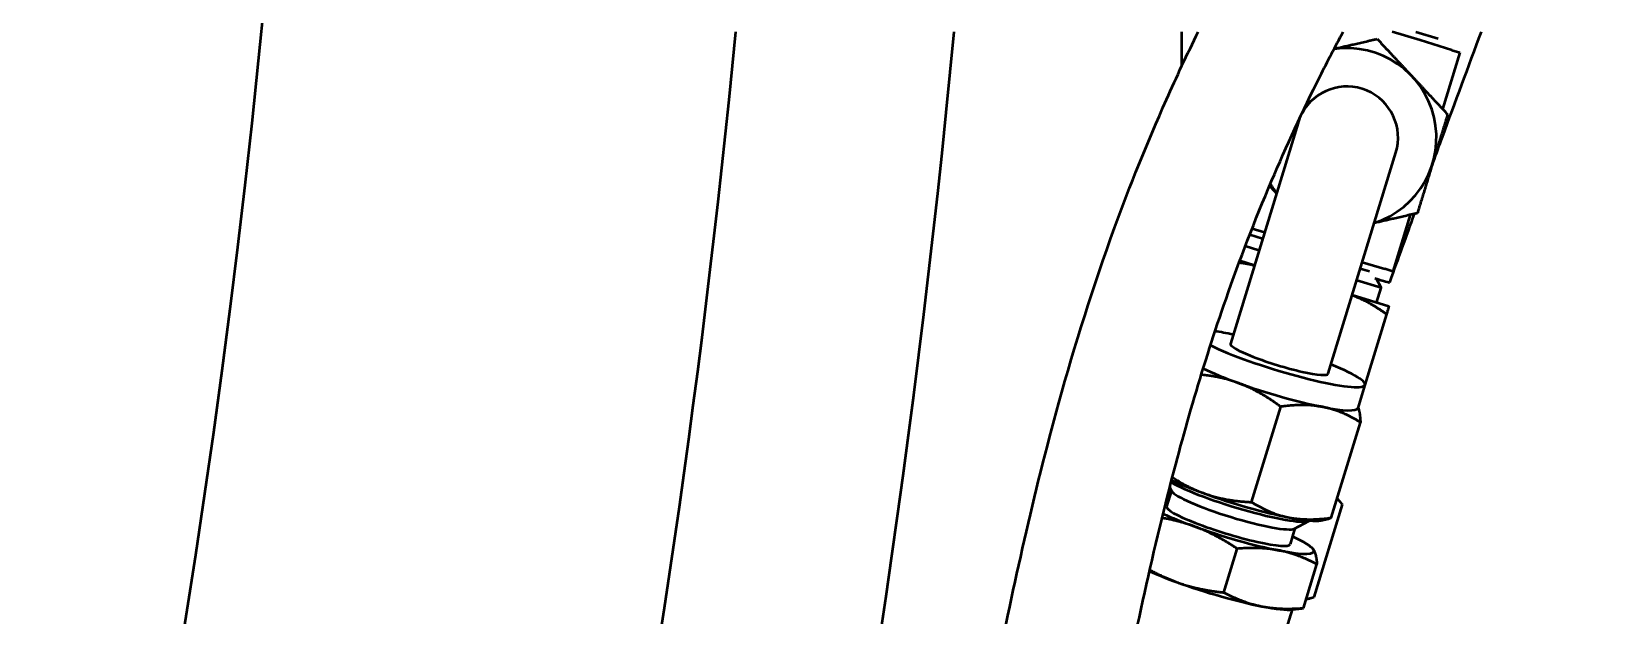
# Model space of a CAD drawing. Header units: inches. Extents: x 11 to 1621, y 11 to 1332.
# Drawn here: x 1294.15 to 1301.91, y 350.73 to 353.58 of the extents above; entities that cross this region are included whole.
import ezdxf

# ---------------------------------------------------------------- set-up
doc = ezdxf.new("R2010")
doc.units = ezdxf.units.IN
doc.header["$LTSCALE"] = 48
doc.header["$MEASUREMENT"] = 0
doc.layers.add('Visible (ANSI)', color=7, linetype='Continuous', lineweight=50)

msp = doc.modelspace()

# ---------------------------------------------------------------- linework, layer by layer
at = {"layer": 'Visible (ANSI)'}
for p, q in [((1299.774479, 353.415021), (1299.774479, 353.58336)), ((1300.939969, 353.541431), (1300.802825, 353.58336)), ((1300.919116, 353.58336), (1301.027967, 353.550081)), ((1301.095368, 353.49392), (1300.939969, 353.541431)), ((1301.134218, 353.482043), (1301.049615, 353.20532)), ((1301.095368, 353.49392), (1301.134218, 353.482043)), ((1300.342915, 353.138381), (1300.012381, 352.057253)), ((1300.490534, 351.911068), (1300.821067, 352.992195)), ((1300.891365, 352.687705), (1300.806762, 352.410981)), ((1300.106656, 352.589472), (1300.106329, 352.589298)), ((1300.106656, 352.589472), (1300.107619, 352.592621)), ((1300.169246, 352.570336), (1300.106656, 352.589472)), ((1300.118818, 352.621307), (1300.179187, 352.60285)), ((1300.151836, 352.513388), (1300.085007, 352.53382)), ((1300.129484, 352.440279), (1300.058049, 352.462118)), ((1300.692965, 352.410219), (1300.647399, 352.42415)), ((1300.657339, 352.456665), (1300.767912, 352.422859)), ((1300.749526, 352.330656), (1300.629988, 352.367202)), ((1300.725467, 352.375904), (1300.749526, 352.330656)), ((1300.806762, 352.410981), (1300.767912, 352.422859)), ((1300.79116, 352.361198), (1300.789822, 352.357497)), ((1300.786943, 352.239273), (1300.607636, 352.294093)), ((1300.727174, 352.257546), (1300.749526, 352.330656)), ((1300.775519, 352.201905), (1300.669841, 351.856248)), ((1300.669841, 351.856248), (1300.635056, 351.742473)), ((1300.115807, 351.28261), (1300.258379, 351.748943)), ((1300.50548, 351.206477), (1300.648052, 351.672809)), ((1299.724346, 351.33899), (1299.700502, 351.261003)), ((1299.726182, 351.335607), (1299.715862, 351.354617)), ((1300.421328, 350.818148), (1300.559867, 351.271292)), ((1300.53414, 351.300219), (1300.544329, 351.289292)), ((1300.324264, 351.152755), (1300.397678, 351.190978)), ((1300.455, 351.19296), (1300.491592, 351.200826)), ((1300.327678, 351.154533), (1300.303835, 351.076546)), ((1299.980723, 350.84077), (1300.046053, 351.054457)), ((1300.408245, 351.061484), (1300.411499, 351.058663)), ((1300.370396, 350.764636), (1300.435727, 350.978324)), ((1300.383823, 350.808553), (1300.39838, 350.811914)), ((1300.248359, 350.5375), (1300.315514, 350.757153)), ((1300.31519, 350.757114), (1300.362234, 350.762822))]:
    msp.add_line(p, q, dxfattribs=at)
msp.add_circle((1247.196979, 358.380235), 48.3125, dxfattribs=at)
for centre, radius, start, end in [((1247.196979, 358.380235), 50.625, 330.4164882, 354.5628914), ((1247.196979, 358.380235), 51.6875, 340.5924941, 354.6749842), ((1300.581991, 353.065288), 0.4375, 287.8499046, 98.3328763), ((1300.581991, 353.065288), 0.25, 343, 151.3193195), ((1300.581991, 353.065288), 0.25, 158.1462983, 163), ((1300.581991, 353.065288), 0.4375, 211.1360849, 218.1500954)]:
    msp.add_arc(centre, radius, start, end, dxfattribs=at)
for centre, major_axis, ratio, start_param, end_param in [((1300.512379, 352.457747), (0.277444, -0.10025), 0.02438259, 5.55691137, 6.28318531), ((1300.251457, 351.984161), (0.418383, -0.127913), 0.13052619, 2.17904191, 2.45830342), ((1300.251457, 351.984161), (0.418383, -0.127913), 0.13052619, 3.82014185, 7.24573606), ((1300.251457, 351.984161), (0.239076, -0.073093), 0.13052619, 3.14159265, 6.28318531), ((1300.216673, 351.870386), (0.418383, -0.127913), 0.13052619, 3.81620684, 4.33858367), ((1300.216673, 351.870386), (0.418383, -0.127913), 0.13052619, 4.33858367, 5.38578122), ((1300.216673, 351.870386), (0.418383, -0.127913), 0.13052619, 5.38578122, 6.28318531), ((1300.04407, 351.305826), (0.358614, -0.109639), 0.13052619, 3.6404166, 6.19054785), ((1300.051447, 351.329955), (-0.418383, 0.127913), 0.13052619, 0.71694753, 1.19699101), ((1300.002169, 351.168774), (0.301666, -0.092229), 0.13052619, 3.14159265, 6.28318531), ((1300.002169, 351.168774), (-0.418383, 0.127913), 0.13052619, 5.51767459, 5.55121023), ((1300.026808, 351.249365), (0.301666, -0.092229), 0.13052619, 3.27362846, 6.1511495), ((1300.051447, 351.329955), (-0.418383, 0.127913), 0.13052619, 1.19699101, 2.24418856), ((1300.002169, 351.168774), (0.418383, -0.127913), 0.13052619, 3.88736557, 4.33858367), ((1300.051447, 351.329955), (0.418383, -0.127913), 0.13052619, 5.38578122, 6.05313263), ((1300.002169, 351.168774), (0.418383, -0.127913), 0.13052619, 4.33858367, 5.38578122), ((1300.002169, 351.168774), (0.418383, -0.127913), 0.13052619, 0.14979346, 0.76551072), ((1300.002169, 351.168774), (0.418383, -0.127913), 0.13052619, 5.38578122, 6.43297877), ((1299.918541, 350.895241), (-0.418383, 0.127913), 0.13052619, 0.80650431, 1.19699101), ((1299.918541, 350.895241), (-0.418383, 0.127913), 0.13052619, 1.19699101, 2.24418856), ((1299.918541, 350.895241), (0.418383, -0.127913), 0.13052619, 5.38578122, 5.99696357)]:
    msp.add_ellipse(centre, major_axis=major_axis, ratio=ratio, start_param=start_param, end_param=end_param, dxfattribs=at)
for points, knots in [([(1300.706837, 353.83936), (1300.736425, 353.890237), (1300.766543, 353.940811), (1300.966755, 354.268935), (1301.151968, 354.535197), (1301.566307, 355.045679), (1301.798143, 355.283988), (1302.195228, 355.60442), (1302.357474, 355.712099), (1302.620031, 355.846402), (1302.720789, 355.888316), (1302.963538, 355.965228), (1303.104479, 355.989678), (1303.341367, 355.994294), (1303.437139, 355.986029), (1303.640673, 355.945046), (1303.750812, 355.910213), (1304.057892, 355.782519), (1304.261455, 355.665957), (1304.71616, 355.357915), (1304.968769, 355.156738), (1305.408937, 354.789907), (1305.597065, 354.627998), (1305.947419, 354.334552), (1306.109979, 354.201709), (1306.389089, 353.991625), (1306.506055, 353.909097), (1306.753984, 353.752768), (1306.884989, 353.680858), (1307.092976, 353.593033), (1307.167885, 353.566497), (1307.360493, 353.514826), (1307.480608, 353.497576), (1307.696693, 353.504458), (1307.792168, 353.52035), (1307.969843, 353.578398), (1308.050196, 353.617727), (1308.229183, 353.729036), (1308.322609, 353.807593), (1308.575922, 354.059295), (1308.720234, 354.254155), (1309.030105, 354.706997), (1309.192327, 354.970092), (1309.474513, 355.373499), (1309.593652, 355.527219), (1309.747753, 355.685799), (1309.783742, 355.719962), (1309.868834, 355.793445), (1309.918743, 355.830913), (1310.020412, 355.897311), (1310.072171, 355.926289), (1310.193255, 355.984194), (1310.263516, 356.010917), (1310.457279, 356.068408), (1310.586237, 356.090769), (1310.883024, 356.114458), (1311.05362, 356.112174), (1311.42103, 356.085445), (1311.618273, 356.060499), (1312.009366, 356.002722), (1312.201307, 355.971063), (1312.627721, 355.903579), (1312.864281, 355.867834), (1313.240322, 355.824835), (1313.374522, 355.812043), (1313.717243, 355.788766), (1313.92665, 355.784439), (1314.30721, 355.783237), (1314.480601, 355.785068), (1314.650542, 355.785068)], [21.6561496, 21.6561496, 21.6561496, 21.6561496, 22.07389381, 22.07389381, 24.38702724, 24.38702724, 26.95794606, 26.95794606, 28.69195712, 28.69195712, 29.77741873, 29.77741873, 31.32783162, 31.32783162, 32.39297014, 32.39297014, 33.53615509, 33.53615509, 35.47548806, 35.47548806, 37.7911051, 37.7911051, 39.52730732, 39.52730732, 41.05163879, 41.05163879, 42.15864609, 42.15864609, 43.39051446, 43.39051446, 44.06990338, 44.06990338, 45.10369356, 45.10369356, 45.89437232, 45.89437232, 46.64323581, 46.64323581, 47.69233024, 47.69233024, 49.69795762, 49.69795762, 52.15454873, 52.15454873, 53.92886762, 53.92886762, 54.47637936, 54.47637936, 55.2250075, 55.2250075, 55.96994963, 55.96994963, 56.9202454, 56.9202454, 58.47906725, 58.47906725, 60.26056879, 60.26056879, 62.08635407, 62.08635407, 63.71602037, 63.71602037, 65.58831895, 65.58831895, 66.60110392, 66.60110392, 68.13618797, 68.13618797, 69.44808849, 69.44808849, 69.44808849, 69.44808849]), ([(1297.651782, 345.97233), (1297.855868, 346.533043), (1298.05965, 347.098803), (1298.34621, 348.03037), (1298.443806, 348.397537), (1298.605054, 349.108337), (1298.672658, 349.451349), (1298.822977, 350.225715), (1298.90542, 350.658619), (1299.056456, 351.319617), (1299.111667, 351.542839), (1299.252048, 352.050398), (1299.341275, 352.335784), (1299.522056, 352.831766), (1299.605944, 353.040894), (1299.748995, 353.362009), (1299.800883, 353.472766), (1299.855349, 353.58336)], [0, 0, 0, 0, 4.55194059, 4.55194059, 7.57945591, 7.57945591, 10.38222915, 10.38222915, 13.85463358, 13.85463358, 15.60562098, 15.60562098, 17.80394448, 17.80394448, 19.38597673, 19.38597673, 20.21481685, 20.21481685, 20.21481685, 20.21481685]), ([(1299.140892, 348.622696), (1299.156246, 348.690304), (1299.171183, 348.757779), (1299.274462, 349.234502), (1299.350367, 349.639093), (1299.512509, 350.468664), (1299.59909, 350.893237), (1299.78713, 351.636537), (1299.879496, 351.955335), (1300.057845, 352.467679), (1300.131503, 352.660133), (1300.285872, 353.023588), (1300.364927, 353.194818), (1300.487178, 353.438374), (1300.524902, 353.51104), (1300.563743, 353.58336)], [7.56738967, 7.56738967, 7.56738967, 7.56738967, 8.1036812, 8.1036812, 11.36366264, 11.36366264, 14.83606707, 14.83606707, 17.44448539, 17.44448539, 19.00566452, 19.00566452, 20.37682573, 20.37682573, 20.96143669, 20.96143669, 20.96143669, 20.96143669]), ([(1301.238076, 353.58336), (1301.173581, 353.410456), (1301.109936, 353.238407), (1301.032345, 353.026284), (1301.017524, 352.985681), (1301.002732, 352.945086)], [75.59855476, 75.59855476, 75.59855476, 75.59855476, 76.99265891, 76.99265891, 77.32286649, 77.32286649, 77.32286649, 77.32286649])]:
    msp.add_open_spline(points, degree=3, knots=knots, dxfattribs=at)
for points, weights in [([(1300.519473, 353.499863), (1300.617221, 353.52243), (1300.729692, 353.548396)], [1.00978432145, 1.03218580923, 1]), ([(1300.729692, 353.548396), (1300.822009, 353.449397), (1300.901959, 353.363662)], [1, 1.0379548493, 1]), ([(1300.901959, 353.363662), (1300.981908, 353.277927), (1301.074225, 353.178929)], [1, 1.0379548493, 1]), ([(1301.074225, 353.178929), (1301.034649, 353.049481), (1301.000375, 352.937376)], [1, 1.0379548493, 1]), ([(1301.000375, 352.937376), (1300.966101, 352.82527), (1300.926524, 352.695822)], [1, 1.0379548493, 1]), ([(1300.237415, 352.793304), (1300.220606, 352.811329), (1300.203536, 352.829635)], [1.00961804221, 1.01507980032, 1.01735429668]), ([(1300.926524, 352.695822), (1300.81365, 352.669763), (1300.715567, 352.647118)], [1, 1.03230472652, 1.00961804221]), ([(1300.129233, 352.439458), (1300.093273, 352.448333), (1300.05464, 352.452921)], [1.00961804221, 1.01911948455, 1.01897526842]), ([(1300.775519, 352.201905), (1300.689357, 352.263216), (1300.607385, 352.293273)], [1, 1.03230472652, 1.00961804221]), ([(1300.786943, 352.239273), (1300.786943, 352.239273), (1300.775519, 352.201905)], [1, 1.0379548493, 1]), ([(1300.048353, 351.866256), (1299.966599, 351.8959), (1299.87008, 351.905552)], [1, 1.0299726911, 1.01260691408]), ([(1300.258379, 351.748943), (1300.151083, 351.829005), (1300.048353, 351.866256)], [1, 1.0379548493, 1]), ([(1300.464543, 351.747925), (1300.374119, 351.765592), (1300.258379, 351.748943)], [1, 1.0379548493, 1]), ([(1300.648052, 351.672809), (1300.554967, 351.730258), (1300.464543, 351.747925)], [1, 1.0379548493, 1]), ([(1300.636103, 351.745898), (1300.645547, 351.72465), (1300.648052, 351.672809)], [1.00888672589, 1.03281561367, 1]), ([(1299.728657, 351.404244), (1299.806054, 351.353772), (1299.883127, 351.325825)], [1.01448783479, 1.02820785548, 1]), ([(1299.883127, 351.325825), (1299.985857, 351.288575), (1300.115807, 351.28261)], [1, 1.0379548493, 1]), ([(1300.115807, 351.28261), (1300.208893, 351.225161), (1300.299317, 351.207495)], [1, 1.0379548493, 1]), ([(1300.559867, 351.271292), (1300.546908, 351.287415), (1300.534004, 351.299772)], [1, 1.01100251037, 1.01562611334]), ([(1299.833849, 351.164644), (1299.761067, 351.191035), (1299.678422, 351.204937)], [1, 1.0265957493, 1.01591911344]), ([(1300.299317, 351.207495), (1300.389741, 351.189828), (1300.50548, 351.206477)], [1, 1.0379548493, 1]), ([(1300.50548, 351.206477), (1300.497873, 351.202176), (1300.491592, 351.200826)], [1, 1.01101308233, 1.0156349928]), ([(1300.046053, 351.054457), (1299.936579, 351.127394), (1299.833849, 351.164644)], [1, 1.0379548493, 1]), ([(1300.250039, 351.046314), (1300.159615, 351.06398), (1300.046053, 351.054457)], [1, 1.0379548493, 1]), ([(1300.435727, 350.978324), (1300.340463, 351.028647), (1300.250039, 351.046314)], [1, 1.0379548493, 1]), ([(1300.411499, 351.058663), (1300.415221, 351.055437), (1300.418359, 351.050444)], [1.01415542048, 1.00941137945, 1]), ([(1300.418359, 351.050444), (1300.430665, 351.03086), (1300.435727, 350.978324)], [1, 1.0379548493, 1]), ([(1299.618652, 350.951775), (1299.684631, 350.914894), (1299.750221, 350.891111)], [1.01769796106, 1.0239049924, 1]), ([(1299.750221, 350.891111), (1299.852951, 350.85386), (1299.980723, 350.84077)], [1, 1.0379548493, 1]), ([(1299.980723, 350.84077), (1300.075987, 350.790447), (1300.166411, 350.77278)], [1, 1.0379548493, 1]), ([(1300.383959, 350.808999), (1300.401568, 350.812029), (1300.421328, 350.818148)], [1.01562611334, 1.01100251037, 1]), ([(1300.166411, 350.77278), (1300.256835, 350.755113), (1300.370396, 350.764636)], [1, 1.0379548493, 1]), ([(1300.370396, 350.764636), (1300.366094, 350.76329), (1300.362234, 350.762822)], [1, 1.00678047718, 1.01113834584])]:
    msp.add_rational_spline(points, weights, degree=2, dxfattribs=at)
msp.add_open_spline([(1300.910873, 352.692208), (1300.870953, 352.582028), (1300.831109, 352.471758), (1300.79116, 352.361198)], degree=3, dxfattribs=at)

doc.saveas('drawing.dxf')
